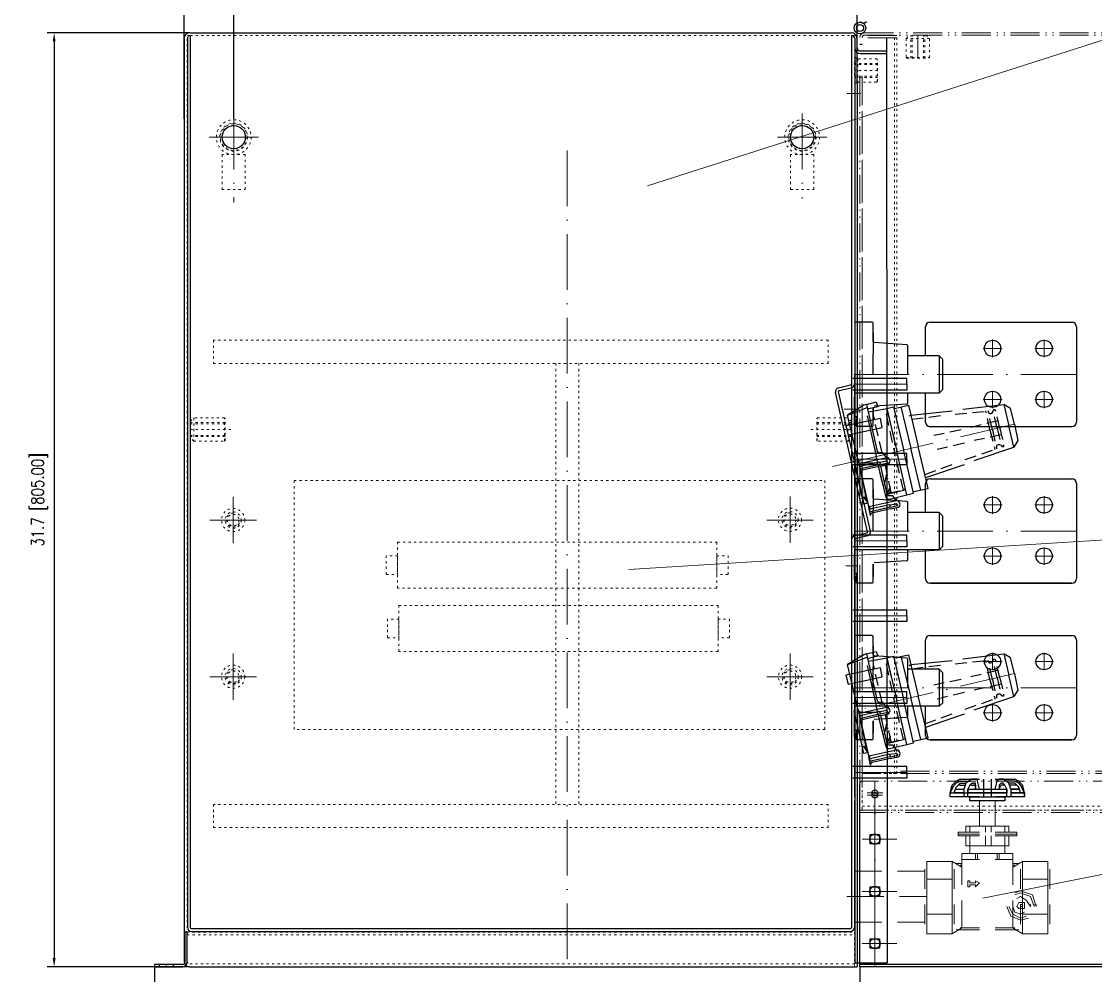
# Model space of a CAD drawing. Header units: millimetres. Extents: x 8127 to 36426, y -6229 to 13228.
# Drawn here: x 21496 to 22422, y 10584 to 11406 of the extents above; entities that cross this region are included whole.
import ezdxf

# ---------------------------------------------------------------- set-up
doc = ezdxf.new("R2010")
doc.units = ezdxf.units.MM
doc.header["$LTSCALE"] = 4
for name, pattern in [('5 双点画线', [10.5, 6.25, -1.25, 0.25, -1.25, 0.25, -1.25]), ('ACAD_ISO02W100', [15, 12, -3]), ('ACAD_ISO03W100', [1.18, 0.47, -0.71]), ('ACAD_ISO10W100', [18, 12, -3, 0, -3]), ('DASHED', [0.75, 0.5, -0.25])]:
    doc.linetypes.add(name, pattern=pattern)
doc.layers.add('4虚线层', color=6, linetype='DASHED')
doc.layers.add('标注、文本', color=3, linetype='Continuous', lineweight=25)
doc.layers.add('铁心', color=3, linetype='Continuous', lineweight=0)
doc.styles.add('TH_GBDIM', font='romans.shx', dxfattribs={"width": 0.8, "bigfont": 'gbcbig.shx'})
doc.dimstyles.new('TH_GBDIM1', dxfattribs={"dimscale": 3, "dimtxt": 3.5, "dimasz": 2.5, "dimexe": 2, "dimexo": 0, "dimgap": 1.5, "dimtad": 1, "dimdec": 1, "dimlfac": 0.03937, "dimzin": 0, "dimdsep": 46, "dimtxsty": 'TH_GBDIM', "dimcen": 2.5, "dimclrd": 3, "dimclre": 256, "dimclrt": 2, "dimadec": 0, "dimazin": 0, "dimtfac": 0.714286, "dimtdec": 1, "dimtmove": 0, "dimatfit": 3, "dimfxl": 1, "dimtzin": 0, "dimlwd": -1, "dimlwe": -1, "dimarcsym": 0})

# ---------------------------------------------------------------- blocks, each defined once
blk = doc.blocks.new('22')
at = {"layer": '4虚线层', "ltscale": 5}
for q in [(27059.14, -2036.76), (27059.14, -2081.14)]:
    blk.add_line((27059.14, -2007.32), q, dxfattribs=at)
at = {"layer": '标注、文本'}
for p, q in [((26882.85, -2003.32), (26868.85, -2003.32)), ((26883.85, -2019.88), (26883.85, -2004.32)), ((26928.85, -2032.34), (26928.85, -2007.34)), ((26928.85, -2032.34), (26928.85, -2007.34)), ((26932.85, -2003.34), (27055.59, -2003.34)), ((27059.14, -2007.32), (27059.14, -2089.32)), ((26883.85, -2019.89), (26883.85, -2009.33)), ((26883.85, -2019.9), (26883.85, -2009.34)), ((26912.91, -2022.76), (26884.78, -2020.89)), ((26912.91, -2022.78), (26884.78, -2020.9)), ((26913.85, -2048.33), (26913.85, -2023.76)), ((26913.85, -2048.34), (26913.85, -2023.77)), ((26940.85, -2032.34), (26913.85, -2032.34)), ((26940.85, -2032.34), (26943.85, -2035.34)), ((26940.85, -2032.34), (26940.85, -2064.34)), ((26940.85, -2032.34), (26943.85, -2035.34)), ((26940.85, -2032.34), (26940.85, -2064.34)), ((26943.85, -2061.34), (26943.85, -2035.34)), ((26943.85, -2061.34), (26943.85, -2035.34)), ((26940.85, -2064.34), (26867.85, -2064.34)), ((26913.85, -2072.89), (26913.85, -2064.33)), ((26913.85, -2072.9), (26913.85, -2064.34)), ((26928.85, -2089.34), (26928.85, -2064.34)), ((26940.85, -2064.34), (26943.85, -2061.34)), ((26940.85, -2064.34), (26943.85, -2061.34)), ((26883.85, -2076.76), (26883.85, -2087.33)), ((26883.85, -2092.32), (26883.85, -2076.76)), ((26883.85, -2076.77), (26883.85, -2087.34)), ((26912.91, -2073.89), (26884.78, -2075.76)), ((26912.91, -2073.9), (26884.78, -2075.78)), ((26869.33, -2092.32), (26869.35, -2087.31)), ((26869.35, -2084.42), (26869.35, -2085.37)), ((26869.35, -2085.37), (26869.9, -2085.37)), ((26869.35, -2085.37), (26869.9, -2085.37)), ((26869.9, -2087.31), (26869.35, -2087.31)), ((26869.9, -2085.37), (26869.9, -2087.31)), ((26882.85, -2093.32), (26870.33, -2093.32)), ((27054.81, -2093.3), (26932.85, -2093.34)), ((26932.85, -2093.34), (27054.81, -2093.3))]:
    blk.add_line(p, q, dxfattribs=at)
at = {"layer": '标注、文本', "color": 1, "linetype": 'ACAD_ISO10W100', "lineweight": 18}
for p, q in [((26994.84, -2025.83), (26978.65, -2025.83)), ((26994.94, -2025.83), (26978.75, -2025.83)), ((26986.74, -2018.35), (26986.74, -2033.31)), ((27039.34, -2025.83), (27023.15, -2025.83)), ((27039.44, -2025.83), (27023.25, -2025.83)), ((27031.24, -2018.35), (27031.24, -2033.31)), ((27059.14, -2048.33), (26867.85, -2048.33)), ((26986.74, -2062.35), (26986.74, -2077.31)), ((27031.24, -2062.35), (27031.24, -2077.31)), ((26994.84, -2069.83), (26978.65, -2069.83)), ((26994.94, -2069.83), (26978.75, -2069.83)), ((27039.34, -2069.83), (27023.15, -2069.83)), ((27039.44, -2069.83), (27023.25, -2069.83))]:
    blk.add_line(p, q, dxfattribs=at)
at = {"layer": '标注、文本'}
for points in [[(26867.7, -2048.14), (26867.38, -2087.39), (26867.75, -2088.94), (26869.13, -2089.26)], [(26867.38, -2087.39), (26867.59, -2089.63), (26867.96, -2091.17), (26869.34, -2091.49)]]:
    blk.add_lwpolyline(points, dxfattribs=at)
for centre in [(26986.74, -2025.8), (27031.24, -2025.8), (26986.74, -2069.8), (27031.24, -2069.8)]:
    blk.add_circle(centre, 7, dxfattribs=at)
for centre, radius, start, end in [((26868.85, -2004.32), 1, 90, 180), ((26882.85, -2004.32), 1, 0, 90), ((26932.85, -2007.34), 4, 90, 180), ((27055.14, -2007.32), 4, 0, 90), ((26912.85, -2023.76), 1, 0, 86.18593), ((26912.85, -2023.77), 1, 0, 86.18593), ((26912.85, -2072.89), 1, 273.81407, 0), ((26912.85, -2072.9), 1, 273.81407, 0), ((26932.85, -2089.34), 4, 180, 270), ((27055.14, -2089.32), 4, 270, 0), ((26870.33, -2092.32), 1, 180, 270), ((26882.85, -2092.32), 1, 270, 0)]:
    blk.add_arc(centre, radius, start, end, dxfattribs=at)
blk.add_open_spline([(26883.93, -2012.55), (26883.93, -2012.55), (26883.71, -2048.19), (26883.71, -2048.19)], degree=3, dxfattribs=at)
blk = doc.blocks.new('*D301')
at = {"layer": 'Defpoints', "color": 0, "transparency": 16777216}
for p in [(21641.41, 11396.24), (21524.34, 10591.24), (21641.41, 10591.24)]:
    blk.add_point(p, dxfattribs=at)
at = {"layer": '标注、文本', "transparency": 16777216}
for p, q in [((21641.41, 11396.24), (21518.34, 11396.24)), ((21641.41, 10591.24), (21518.34, 10591.24))]:
    blk.add_line(p, q, dxfattribs=at)
at = {"layer": '标注、文本', "color": 3, "transparency": 16777216}
blk.add_line((21524.34, 11388.74), (21524.34, 10598.74), dxfattribs=at)
for points in [[(21523.09, 11388.74), (21525.59, 11388.74), (21524.34, 11396.24)], [(21523.09, 10598.74), (21525.59, 10598.74), (21524.34, 10591.24)]]:
    blk.add_solid(points, dxfattribs=at)
at = {"layer": '标注、文本', "color": 2, "transparency": 16777216, "insert": (21511.84, 10993.74), "char_height": 10.5, "attachment_point": 5, "rotation": 90, "style": 'TH_GBDIM'}
blk.add_mtext('31.7 [805.00]', dxfattribs=at)
blk = doc.blocks.new('*D302')
at = {"layer": 'Defpoints', "color": 0, "transparency": 16777216}
for p in [(21636.41, 11447.47), (21636.41, 11322.11), (21679.13, 11322.11)]:
    blk.add_point(p, dxfattribs=at)
at = {"layer": '标注、文本', "transparency": 16777216}
for p, q in [((21636.41, 11322.11), (21636.41, 11453.47)), ((21679.13, 11322.11), (21679.13, 11453.47))]:
    blk.add_line(p, q, dxfattribs=at)
at = {"layer": '标注、文本', "color": 3, "transparency": 16777216}
blk.add_line((21671.63, 11447.47), (21643.91, 11447.47), dxfattribs=at)
for points in [[(21643.91, 11448.72), (21643.91, 11446.22), (21636.41, 11447.47)], [(21671.63, 11448.72), (21671.63, 11446.22), (21679.13, 11447.47)]]:
    blk.add_solid(points, dxfattribs=at)
at = {"layer": '标注、文本', "color": 2, "transparency": 16777216, "insert": (21657.77, 11457.22), "char_height": 10.5, "attachment_point": 5, "style": 'TH_GBDIM'}
blk.add_mtext('42.5', dxfattribs=at)
blk = doc.blocks.new('*D303')
at = {"layer": 'Defpoints', "color": 0, "transparency": 16777216}
for p in [(22216.41, 11476.07), (21636.41, 11391.4), (22216.41, 11353.39)]:
    blk.add_point(p, dxfattribs=at)
at = {"layer": '标注、文本', "transparency": 16777216}
for p, q in [((21636.41, 11391.4), (21636.41, 11482.07)), ((22216.41, 11353.39), (22216.41, 11482.07))]:
    blk.add_line(p, q, dxfattribs=at)
at = {"layer": '标注、文本', "color": 3, "transparency": 16777216}
blk.add_line((21643.91, 11476.07), (22208.91, 11476.07), dxfattribs=at)
for points in [[(21643.91, 11477.32), (21643.91, 11474.82), (21636.41, 11476.07)], [(22208.91, 11477.32), (22208.91, 11474.82), (22216.41, 11476.07)]]:
    blk.add_solid(points, dxfattribs=at)
at = {"layer": '标注、文本', "color": 2, "transparency": 16777216, "insert": (21926.41, 11488.57), "char_height": 10.5, "attachment_point": 5, "style": 'TH_GBDIM'}
blk.add_mtext('22.8 [580.00]', dxfattribs=at)
blk = doc.blocks.new('5354650')
at = {"layer": '4虚线层', "ltscale": 5}
h = blk.add_hatch(color=256, dxfattribs=at)
h.dxf.hatch_style = 2
h.paths.add_polyline_path([(26822.77, -1880.58), (26822.82, -1911.91), (26826.27, -1912.71)])
h = blk.add_hatch(color=256, dxfattribs=at)
h.dxf.hatch_style = 2
h.paths.add_polyline_path([(26822.77, -1880.58), (26826.22, -1881.38), (26826.27, -1912.71)])
at = {"layer": '标注、文本'}
h = blk.add_hatch(color=256, dxfattribs=at)
h.dxf.hatch_style = 2
h.paths.add_polyline_path([(26822.82, -1911.91), (26826.27, -1912.71), (26825.69, -1918.4)])
at = {"layer": '4虚线层', "ltscale": 5}
for points in [[(26847.88, -1879.09), (26847.98, -1847.07)], [(26842.5, -1858.18), (26842.4, -1880.74)], [(26916.92, -1860.8), (26945.22, -1864.42)], [(26945.06, -1865.11), (26945.43, -1866.65), (26946.82, -1866.97), (26948.36, -1866.6), (26949.37, -1865.38)], [(26950.22, -1864.84), (26949.53, -1864.68), (26949.37, -1865.38)], [(26951.55, -1881.18), (26951.45, -1865.85), (26950.91, -1865), (26950.22, -1864.84)], [(26918.73, -1875.05), (26894.79, -1874.63)], [(26951.6, -1874.63), (26927.51, -1874.9)], [(26918.94, -1886.76), (26894.85, -1887.02)], [(26951.66, -1887.03), (26927.72, -1886.6)], [(26846.28, -1914.41), (26844.04, -1914.62), (26847.82, -1914.04), (26848.25, -1890.1)], [(26916.44, -1900.75), (26944.79, -1897.82)], [(26949.58, -1896.02), (26948.36, -1895.01), (26946.97, -1894.69), (26945.43, -1895.06), (26944.95, -1897.13)], [(26949.58, -1896.02), (26950.11, -1896.87), (26950.8, -1897.03)], [(26950.8, -1897.03), (26951.5, -1897.19), (26951.82, -1895.8)]]:
    blk.add_lwpolyline(points, dxfattribs=at)
for points in [[(26858.84, -1847.39), (26858.84, -1847.39), (26858.41, -1880.79), (26858.41, -1880.79)], [(26860.59, -1849.25), (26860.59, -1849.25), (26860.64, -1880.58), (26860.64, -1880.58)], [(26879.32, -1856.49), (26879.32, -1856.49), (26907.77, -1859.41), (26907.77, -1859.41)], [(26942.93, -1880.64), (26942.93, -1880.64), (26943.15, -1863.94), (26943.15, -1863.94)], [(26945.01, -1881.12), (26945.01, -1881.12), (26945.22, -1864.42), (26945.22, -1864.42)], [(26949.48, -1880.7), (26949.48, -1880.7), (26949.37, -1865.38), (26949.37, -1865.38)], [(26950.22, -1864.84), (26950.22, -1864.84), (26950.38, -1864.15), (26950.38, -1864.15)], [(26858.67, -1914.36), (26858.67, -1914.36), (26858.41, -1880.79), (26858.41, -1880.79)], [(26942.93, -1880.64), (26942.93, -1880.64), (26943.25, -1898.2), (26943.25, -1898.2)], [(26945.01, -1881.12), (26945.01, -1881.12), (26944.79, -1897.82), (26944.79, -1897.82)], [(26949.48, -1880.7), (26949.48, -1880.7), (26949.42, -1896.71), (26949.42, -1896.71)], [(26951.55, -1881.18), (26951.55, -1881.18), (26951.82, -1895.8), (26951.82, -1895.8)], [(26843.72, -1906.54), (26843.72, -1906.54), (26848.03, -1897.34), (26848.03, -1897.34)], [(26847.61, -1902.34), (26847.61, -1902.34), (26847.77, -1901.65), (26847.77, -1901.65)], [(26879.68, -1905.37), (26879.68, -1905.37), (26908.2, -1901.76), (26908.2, -1901.76)], [(26848.24, -1909.04), (26848.24, -1909.04), (26844.04, -1914.62), (26844.04, -1914.62)], [(26844.89, -1914.09), (26844.89, -1914.09), (26860.9, -1914.15), (26860.9, -1914.15)], [(26847.77, -1911.11), (26847.77, -1911.11), (26846.28, -1914.41), (26846.28, -1914.41)], [(26842.71, -1917.23), (26842.71, -1917.23), (26842.87, -1916.54), (26842.87, -1916.54)]]:
    blk.add_open_spline(points, degree=3, dxfattribs=at)
at = {"layer": '标注、文本', "color": 1, "linetype": 'ACAD_ISO10W100', "lineweight": 18}
blk.add_line((26964.8, -1880.59), (26822.77, -1880.88), dxfattribs=at)
at = {"layer": '标注、文本'}
for points in [[(26844.16, -1835.26), (26841.92, -1835.47), (26826.18, -1840.58)], [(26826.38, -1880.68), (26826.18, -1840.58), (26844.21, -1838.18)], [(26844.16, -1835.26), (26852.93, -1835.1), (26853.36, -1839.57), (26843.89, -1839.57)], [(26844.16, -1835.26), (26844.05, -1876.75), (26844.58, -1877.6), (26845.8, -1878.61)], [(26844.79, -1841.96), (26860.65, -1842.71), (26866.5, -1842.6), (26866.49, -1880.48)], [(26866.5, -1842.6), (26866.87, -1844.14), (26879.26, -1844.09), (26879.58, -1880.58)], [(26872.72, -1844.04), (26873.04, -1880.53)], [(26877.88, -1853.24), (26879.42, -1852.87), (26914.8, -1857.39)], [(26924.1, -1858.09), (26959.64, -1861.92), (26959.64, -1880.86)], [(26964.8, -1880.59), (26964.37, -1866.65), (26959.64, -1861.92)], [(26851.07, -1884.2), (26848.57, -1879.25), (26845.8, -1878.61)], [(26826.38, -1880.68), (26825.69, -1918.4), (26822.76, -1918.45), (26822.77, -1880.58)], [(26825.8, -1886.38), (26826.86, -1888.08), (26828.25, -1888.4)], [(26826.38, -1880.68), (26826.06, -1919.94), (26826.43, -1921.48), (26827.82, -1921.8)], [(26826.28, -1884.3), (26826.65, -1885.84), (26828.03, -1886.16)], [(26844.89, -1914.09), (26843.19, -1915.16), (26842.71, -1917.23), (26843.08, -1918.77), (26845.16, -1919.25), (26860.48, -1919.15), (26866.33, -1919.04), (26866.49, -1880.48)], [(26843.94, -1889.84), (26844.04, -1914.62), (26858.67, -1914.36), (26860.21, -1913.99), (26860.53, -1912.6), (26860.64, -1880.58)], [(26844.04, -1886.22), (26844.26, -1888.45)], [(26844.04, -1886.22), (26844.26, -1888.45)], [(26850.8, -1888.51), (26850.43, -1886.96), (26849.04, -1886.64)], [(26853.19, -1887.6), (26852.82, -1886.06), (26852.45, -1884.52), (26851.07, -1884.2)], [(26851.17, -1890.05), (26852.18, -1888.83), (26853.19, -1887.6)], [(26866.65, -1917.66), (26879.73, -1917.77), (26879.58, -1880.58)], [(26923.89, -1903.19), (26959.63, -1899.79), (26959.64, -1880.86)], [(26964.8, -1880.59), (26964.37, -1895.06), (26959.63, -1899.79)], [(26827.93, -1889.78), (26826.38, -1890.15), (26826.06, -1891.54)], [(26843.94, -1889.84), (26844.04, -1914.62), (26844.57, -1915.48), (26845.8, -1916.49)], [(26843.94, -1889.84), (26851.17, -1890.05)], [(26879.74, -1908.3), (26914.79, -1904.74)], [(26825.8, -1924.25), (26826.86, -1925.95), (26828.24, -1926.27)], [(26826.06, -1919.94), (26826.27, -1922.18), (26826.65, -1923.72), (26828.03, -1924.04)], [(26826.06, -1929.41), (26826.27, -1922.18)], [(26851.06, -1922.07), (26848.56, -1917.12), (26845.8, -1916.49)], [(26850.8, -1926.38), (26850.42, -1924.84), (26849.04, -1924.52)], [(26853.19, -1925.48), (26852.82, -1923.93), (26852.45, -1922.39), (26851.06, -1922.07)], [(26851.17, -1927.92), (26852.02, -1927.39), (26853.19, -1925.48)], [(26827.92, -1927.66), (26826.38, -1928.03), (26826.06, -1929.41)], [(26843.93, -1927.71), (26851.17, -1927.92)]]:
    blk.add_lwpolyline(points, dxfattribs=at)
blk.add_lwpolyline([(26823.04, -1857.33), (26852.82, -1857.65), (26853.2, -1849.73), (26822.72, -1849.25)], close=True, dxfattribs=at)
for points in [[(26842.61, -1845.1), (26842.61, -1845.1), (26842.4, -1880.74), (26842.4, -1880.74)], [(26860.65, -1842.71), (26860.65, -1842.71), (26860.64, -1880.58), (26860.64, -1880.58)], [(26827.29, -1883.08), (26827.29, -1883.08), (26842.5, -1886.59), (26842.5, -1886.59)], [(26843.83, -1883.98), (26843.83, -1883.98), (26827.82, -1883.93), (26827.82, -1883.93)], [(26844.04, -1886.22), (26844.04, -1886.22), (26828.03, -1886.16), (26828.03, -1886.16)], [(26844.26, -1888.45), (26844.26, -1888.45), (26828.25, -1888.4), (26828.25, -1888.4)], [(26842.29, -1903.29), (26842.29, -1903.29), (26842.4, -1880.74), (26842.4, -1880.74)], [(26842.71, -1917.23), (26842.71, -1917.23), (26842.4, -1880.74), (26842.4, -1880.74)], [(26851.07, -1884.2), (26851.07, -1884.2), (26843.83, -1883.98), (26843.83, -1883.98)], [(26844.04, -1886.22), (26844.04, -1886.22), (26849.04, -1886.64), (26849.04, -1886.64)], [(26844.26, -1888.45), (26844.26, -1888.45), (26850.8, -1888.51), (26850.8, -1888.51)], [(26850.8, -1888.51), (26850.8, -1888.51), (26850.96, -1887.81), (26850.96, -1887.81)], [(26860.48, -1919.15), (26860.48, -1919.15), (26860.64, -1880.58), (26860.64, -1880.58)], [(26873.19, -1917.71), (26873.19, -1917.71), (26873.04, -1880.53), (26873.04, -1880.53)], [(26843.94, -1889.84), (26843.94, -1889.84), (26827.93, -1889.78), (26827.93, -1889.78)], [(26843.83, -1921.86), (26843.83, -1921.86), (26827.82, -1921.8), (26827.82, -1921.8)], [(26844.04, -1924.09), (26844.04, -1924.09), (26828.03, -1924.04), (26828.03, -1924.04)], [(26851.06, -1922.07), (26851.06, -1922.07), (26843.83, -1921.86), (26843.83, -1921.86)], [(26844.04, -1924.09), (26844.04, -1924.09), (26844.25, -1926.33), (26844.25, -1926.33)], [(26844.04, -1924.09), (26844.04, -1924.09), (26849.04, -1924.52), (26849.04, -1924.52)], [(26843.93, -1927.71), (26843.93, -1927.71), (26827.92, -1927.66), (26827.92, -1927.66)], [(26844.25, -1926.33), (26844.25, -1926.33), (26828.24, -1926.27), (26828.24, -1926.27)], [(26844.25, -1926.33), (26844.25, -1926.33), (26850.8, -1926.38), (26850.8, -1926.38)], [(26850.8, -1926.38), (26850.8, -1926.38), (26850.96, -1925.69), (26850.96, -1925.69)]]:
    blk.add_open_spline(points, degree=3, dxfattribs=at)
blk = doc.blocks.new('*D291')
at = {"layer": 'Defpoints', "color": 0, "transparency": 16777216}
for p in [(21610.95, 10593.24), (22713.83, 10595.24), (21610.95, 10522.94)]:
    blk.add_point(p, dxfattribs=at)
at = {"layer": '标注、文本', "transparency": 16777216}
for p, q in [((21610.95, 10593.24), (21610.95, 10516.94)), ((22713.83, 10595.24), (22713.83, 10516.94))]:
    blk.add_line(p, q, dxfattribs=at)
at = {"layer": '标注、文本', "color": 3, "transparency": 16777216}
blk.add_line((22706.33, 10522.94), (21618.45, 10522.94), dxfattribs=at)
for points in [[(21618.45, 10524.19), (21618.45, 10521.69), (21610.95, 10522.94)], [(22706.33, 10524.19), (22706.33, 10521.69), (22713.83, 10522.94)]]:
    blk.add_solid(points, dxfattribs=at)
at = {"layer": '标注、文本', "color": 2, "transparency": 16777216, "insert": (22162.39, 10535.44), "char_height": 10.5, "attachment_point": 5, "style": 'TH_GBDIM'}
blk.add_mtext('43.4 [1102.89]', dxfattribs=at)
blk = doc.blocks.new('*D292')
at = {"layer": 'Defpoints', "color": 0, "transparency": 16777216}
for p in [(22745.83, 10726.24), (22218.83, 10591.24), (22745.83, 10553.14)]:
    blk.add_point(p, dxfattribs=at)
at = {"layer": '标注、文本', "transparency": 16777216}
for p, q in [((22745.83, 10726.24), (22745.83, 10547.14)), ((22218.83, 10591.24), (22218.83, 10547.14))]:
    blk.add_line(p, q, dxfattribs=at)
at = {"layer": '标注、文本', "color": 3, "transparency": 16777216}
blk.add_line((22226.33, 10553.14), (22738.33, 10553.14), dxfattribs=at)
for points in [[(22226.33, 10554.39), (22226.33, 10551.89), (22218.83, 10553.14)], [(22738.33, 10554.39), (22738.33, 10551.89), (22745.83, 10553.14)]]:
    blk.add_solid(points, dxfattribs=at)
at = {"layer": '标注、文本', "color": 2, "transparency": 16777216, "insert": (22482.33, 10565.64), "char_height": 10.5, "attachment_point": 5, "style": 'TH_GBDIM'}
blk.add_mtext('20.7 [527.00]', dxfattribs=at)
blk = doc.blocks.new('*D293')
at = {"layer": 'Defpoints', "color": 0, "transparency": 16777216}
for p in [(22745.83, 10726.24), (21610.95, 10593.24), (21610.95, 10469.29)]:
    blk.add_point(p, dxfattribs=at)
at = {"layer": '标注、文本', "transparency": 16777216}
for p, q in [((22745.83, 10726.24), (22745.83, 10463.29)), ((21610.95, 10593.24), (21610.95, 10463.29))]:
    blk.add_line(p, q, dxfattribs=at)
at = {"layer": '标注、文本', "color": 3, "transparency": 16777216}
blk.add_line((22738.33, 10469.29), (21618.45, 10469.29), dxfattribs=at)
for points in [[(21618.45, 10470.54), (21618.45, 10468.04), (21610.95, 10469.29)], [(22738.33, 10470.54), (22738.33, 10468.04), (22745.83, 10469.29)]]:
    blk.add_solid(points, dxfattribs=at)
at = {"layer": '标注、文本', "color": 2, "transparency": 16777216, "insert": (22178.39, 10481.79), "char_height": 10.5, "attachment_point": 5, "style": 'TH_GBDIM'}
blk.add_mtext('44.7 [1134.89]', dxfattribs=at)

msp = doc.modelspace()

# ---------------------------------------------------------------- linework, layer by layer
at = {"color": 7, "linetype": 'ACAD_ISO02W100', "lineweight": 30}
for points in [[(22305.17, 10752.86), (22301.8, 10751.18), (22298.43, 10747.81)], [(22305.17, 10751.18), (22301.8, 10749.49), (22300.12, 10747.81)], [(22305.17, 10749.49), (22303.49, 10747.81), (22301.8, 10746.12)], [(22320.34, 10752.86), (22315.29, 10752.86), (22310.23, 10749.49), (22308.54, 10744.44)], [(22315.29, 10749.49), (22313.6, 10747.81), (22311.92, 10744.44)], [(22318.66, 10744.44), (22318.66, 10747.81), (22318.66, 10749.49), (22316.97, 10749.49)], [(22322.03, 10744.44), (22320.34, 10751.18), (22320.34, 10752.86)], [(22335.51, 10744.44), (22337.2, 10751.18), (22338.88, 10752.86)], [(22335.51, 10752.86), (22352.37, 10752.86)], [(22340.57, 10749.49), (22338.88, 10747.81)], [(22348.99, 10744.44), (22347.31, 10749.49), (22342.25, 10752.86)], [(22345.62, 10744.44), (22343.94, 10747.81), (22342.25, 10749.49)], [(22359.11, 10747.81), (22355.74, 10751.18), (22352.37, 10752.86)], [(22357.42, 10747.81), (22355.74, 10749.49), (22352.37, 10751.18)], [(22355.74, 10746.12), (22354.05, 10747.81), (22352.37, 10749.49)], [(22322.03, 10737.7), (22296.75, 10737.7), (22296.75, 10741.07)], [(22322.03, 10737.7), (22296.75, 10737.7), (22296.75, 10741.07), (22308.54, 10741.07)], [(22305.17, 10747.81), (22303.49, 10747.81), (22301.8, 10746.12)], [(22315.29, 10747.81), (22313.6, 10747.81), (22311.92, 10744.44)], [(22311.92, 10737.7), (22311.92, 10744.44), (22311.92, 10741.07)], [(22311.92, 10741.07), (22345.62, 10741.07)], [(22318.66, 10747.81), (22316.97, 10747.81)], [(22318.66, 10747.81), (22318.66, 10744.44)], [(22360.79, 10741.07), (22360.79, 10737.7), (22335.51, 10737.7)], [(22348.99, 10741.07), (22360.79, 10741.07), (22360.79, 10737.7), (22335.51, 10737.7)], [(22338.88, 10744.44), (22340.57, 10747.81)], [(22345.62, 10744.44), (22343.94, 10747.81), (22342.25, 10747.81)], [(22345.62, 10737.7), (22345.62, 10744.44), (22345.62, 10741.07)], [(22355.74, 10746.12), (22354.05, 10747.81), (22352.37, 10747.81)]]:
    msp.add_lwpolyline(points, dxfattribs=at)
msp.add_lwpolyline([(22343.94, 10737.7), (22343.94, 10734.32), (22313.6, 10734.32), (22313.6, 10737.7)], close=True, dxfattribs=at)
at = {"color": 2, "linetype": 'ACAD_ISO02W100', "lineweight": 13}
for points in [[(22335.51, 10734.32), (22335.51, 10712.41), (22322.03, 10712.41), (22322.03, 10734.32)], [(22343.94, 10695.56), (22343.94, 10688.82), (22313.6, 10688.82), (22313.6, 10695.56)], [(22360.79, 10643.31), (22360.79, 10646.68), (22357.42, 10646.68), (22355.74, 10646.68), (22354.05, 10643.31), (22355.74, 10641.63), (22357.42, 10641.63), (22360.79, 10641.63)], [(22359.11, 10643.31), (22359.11, 10645), (22357.42, 10645), (22357.42, 10643.31)]]:
    msp.add_lwpolyline(points, close=True, dxfattribs=at)
for points in [[(22310.23, 10707.36), (22310.23, 10712.41), (22347.31, 10712.41), (22347.31, 10707.36)], [(22322.03, 10705.67), (22303.49, 10705.67), (22303.49, 10707.36), (22322.03, 10707.36)], [(22322.03, 10703.99), (22303.49, 10703.99), (22303.49, 10705.67), (22322.03, 10705.67)], [(22347.31, 10703.99), (22347.31, 10695.56), (22310.23, 10695.56), (22310.23, 10703.99)], [(22354.05, 10707.36), (22354.05, 10705.67), (22335.51, 10705.67)], [(22335.51, 10707.36), (22354.05, 10707.36)], [(22354.05, 10705.67), (22354.05, 10703.99), (22335.51, 10703.99)], [(22335.51, 10705.67), (22354.05, 10705.67)], [(22322.03, 10683.76), (22306.86, 10683.76), (22306.86, 10688.82), (22322.03, 10688.82)], [(22306.86, 10683.76), (22306.86, 10661.85)], [(22350.68, 10688.82), (22350.68, 10683.76), (22335.51, 10683.76)], [(22335.51, 10688.82), (22350.68, 10688.82)], [(22350.68, 10683.76), (22350.68, 10661.85)], [(22274.84, 10658.48), (22274.84, 10675.33)], [(22276.52, 10682.08), (22276.52, 10666.91), (22276.52, 10636.57), (22276.52, 10619.72)], [(22298.43, 10682.08), (22298.43, 10666.91), (22298.43, 10636.57), (22298.43, 10619.72)], [(22381.02, 10682.08), (22381.02, 10666.91), (22359.11, 10666.91)], [(22359.11, 10682.08), (22359.11, 10666.91), (22359.11, 10636.57), (22359.11, 10619.72)], [(22381.02, 10682.08), (22381.02, 10666.91), (22381.02, 10636.57), (22381.02, 10619.72)], [(22382.7, 10658.48), (22382.7, 10675.33)], [(22214.16, 10673.65), (22237.76, 10673.65)], [(22251.24, 10673.65), (22274.84, 10673.65)], [(22311.92, 10665.22), (22313.6, 10665.22), (22313.6, 10663.54)], [(22311.92, 10665.22), (22311.92, 10663.54)], [(22318.66, 10665.22), (22322.03, 10663.54), (22318.66, 10660.17)], [(22318.66, 10665.22), (22318.66, 10663.54)], [(22311.92, 10660.17), (22313.6, 10660.17), (22313.6, 10661.85)], [(22318.66, 10660.17), (22318.66, 10661.85), (22313.6, 10661.85)], [(22370.91, 10643.31), (22367.53, 10653.42), (22357.42, 10656.79), (22352.37, 10655.11)], [(22215.85, 10651.74), (22239.44, 10651.74)], [(22252.93, 10651.74), (22276.52, 10651.74)], [(22306.86, 10648.37), (22306.86, 10624.77)], [(22350.68, 10648.37), (22350.68, 10624.77), (22359.11, 10619.72)], [(22369.22, 10643.31), (22365.85, 10651.74), (22357.42, 10655.11), (22352.37, 10653.42)], [(22365.85, 10643.31), (22362.48, 10648.37), (22357.42, 10651.74), (22354.05, 10650.05)], [(22300.12, 10645), (22300.12, 10628.14)], [(22345.62, 10643.31), (22348.99, 10634.88), (22357.42, 10631.51), (22364.16, 10633.2)], [(22347.31, 10643.31), (22350.68, 10636.57), (22357.42, 10633.2), (22362.48, 10634.88)], [(22350.68, 10643.31), (22352.37, 10638.26), (22357.42, 10636.57), (22360.79, 10638.26)], [(22357.42, 10645), (22357.42, 10628.14)], [(22369.22, 10643.31), (22369.22, 10645)], [(22370.91, 10643.31), (22370.91, 10645)], [(22214.16, 10629.83), (22237.76, 10629.83)], [(22251.24, 10629.83), (22274.84, 10629.83)], [(22381.02, 10636.57), (22359.11, 10636.57)], [(22301.8, 10623.09), (22322.03, 10623.09)], [(22305.17, 10624.77), (22322.03, 10624.77)], [(22335.51, 10624.77), (22350.68, 10624.77)], [(22335.51, 10624.77), (22352.37, 10624.77)], [(22335.51, 10623.09), (22355.74, 10623.09)]]:
    msp.add_lwpolyline(points, dxfattribs=at)
at = {"color": 7, "linetype": 'ACAD_ISO02W100', "lineweight": 30}
for points in [[(22305.17, 10752.86), (22305.17, 10752.86), (22322.03, 10752.86), (22322.03, 10752.86)], [(22305.17, 10751.18), (22305.17, 10751.18), (22313.6, 10751.18), (22313.6, 10751.18)], [(22305.17, 10749.49), (22305.17, 10749.49), (22310.23, 10749.49), (22310.23, 10749.49)], [(22315.29, 10749.49), (22315.29, 10749.49), (22316.97, 10749.49), (22316.97, 10749.49)], [(22325.4, 10752.86), (22325.4, 10752.86), (22325.4, 10737.7), (22325.4, 10737.7)], [(22332.14, 10752.86), (22332.14, 10752.86), (22332.14, 10737.7), (22332.14, 10737.7)], [(22337.2, 10751.18), (22337.2, 10751.18), (22337.2, 10752.86), (22337.2, 10752.86)], [(22342.25, 10752.86), (22342.25, 10752.86), (22338.88, 10752.86), (22338.88, 10752.86)], [(22342.25, 10749.49), (22342.25, 10749.49), (22340.57, 10749.49), (22340.57, 10749.49)], [(22352.37, 10751.18), (22352.37, 10751.18), (22343.94, 10751.18), (22343.94, 10751.18)], [(22352.37, 10749.49), (22352.37, 10749.49), (22347.31, 10749.49), (22347.31, 10749.49)], [(22296.75, 10741.07), (22296.75, 10741.07), (22300.12, 10747.81), (22300.12, 10747.81)], [(22300.12, 10741.07), (22300.12, 10741.07), (22301.8, 10746.12), (22301.8, 10746.12)], [(22300.12, 10741.07), (22300.12, 10741.07), (22301.8, 10746.12), (22301.8, 10746.12)], [(22308.54, 10741.07), (22308.54, 10741.07), (22300.12, 10741.07), (22300.12, 10741.07)], [(22301.8, 10744.44), (22301.8, 10744.44), (22308.54, 10744.44), (22308.54, 10744.44)], [(22305.17, 10747.81), (22305.17, 10747.81), (22310.23, 10747.81), (22310.23, 10747.81)], [(22308.54, 10744.44), (22308.54, 10744.44), (22308.54, 10737.7), (22308.54, 10737.7)], [(22308.54, 10741.07), (22308.54, 10741.07), (22311.92, 10741.07), (22311.92, 10741.07)], [(22311.92, 10744.44), (22311.92, 10744.44), (22345.62, 10744.44), (22345.62, 10744.44)], [(22345.62, 10741.07), (22345.62, 10741.07), (22311.92, 10741.07), (22311.92, 10741.07)], [(22315.29, 10747.81), (22315.29, 10747.81), (22316.97, 10747.81), (22316.97, 10747.81)], [(22338.88, 10747.81), (22338.88, 10747.81), (22338.88, 10744.44), (22338.88, 10744.44)], [(22342.25, 10747.81), (22342.25, 10747.81), (22340.57, 10747.81), (22340.57, 10747.81)], [(22352.37, 10747.81), (22352.37, 10747.81), (22347.31, 10747.81), (22347.31, 10747.81)], [(22348.99, 10744.44), (22348.99, 10744.44), (22355.74, 10744.44), (22355.74, 10744.44)], [(22355.74, 10744.44), (22355.74, 10744.44), (22348.99, 10744.44), (22348.99, 10744.44)], [(22348.99, 10744.44), (22348.99, 10744.44), (22348.99, 10737.7), (22348.99, 10737.7)], [(22360.79, 10741.07), (22360.79, 10741.07), (22348.99, 10741.07), (22348.99, 10741.07)], [(22348.99, 10741.07), (22348.99, 10741.07), (22357.42, 10741.07), (22357.42, 10741.07)], [(22357.42, 10741.07), (22357.42, 10741.07), (22355.74, 10746.12), (22355.74, 10746.12)], [(22357.42, 10741.07), (22357.42, 10741.07), (22355.74, 10746.12), (22355.74, 10746.12)], [(22360.79, 10741.07), (22360.79, 10741.07), (22357.42, 10747.81), (22357.42, 10747.81)], [(22360.79, 10741.07), (22360.79, 10741.07), (22359.11, 10747.81), (22359.11, 10747.81)], [(22360.79, 10737.7), (22360.79, 10737.7), (22360.79, 10741.07), (22360.79, 10741.07)]]:
    msp.add_open_spline(points, degree=3, dxfattribs=at)
at = {"color": 2, "linetype": 'ACAD_ISO02W100', "lineweight": 13}
for points in [[(22313.6, 10712.41), (22313.6, 10712.41), (22313.6, 10707.36), (22313.6, 10707.36)], [(22327.08, 10712.41), (22327.08, 10712.41), (22327.08, 10707.36), (22327.08, 10707.36)], [(22332.14, 10712.41), (22332.14, 10712.41), (22332.14, 10707.36), (22332.14, 10707.36)], [(22343.94, 10712.41), (22343.94, 10712.41), (22343.94, 10707.36), (22343.94, 10707.36)], [(22313.6, 10703.99), (22313.6, 10703.99), (22313.6, 10695.56), (22313.6, 10695.56)], [(22327.08, 10703.99), (22327.08, 10703.99), (22327.08, 10695.56), (22327.08, 10695.56)], [(22332.14, 10703.99), (22332.14, 10703.99), (22332.14, 10695.56), (22332.14, 10695.56)], [(22343.94, 10703.99), (22343.94, 10703.99), (22343.94, 10695.56), (22343.94, 10695.56)], [(22318.66, 10688.82), (22318.66, 10688.82), (22318.66, 10683.76), (22318.66, 10683.76)], [(22320.34, 10688.82), (22320.34, 10688.82), (22320.34, 10683.76), (22320.34, 10683.76)], [(22337.2, 10688.82), (22337.2, 10688.82), (22337.2, 10683.76), (22337.2, 10683.76)], [(22338.88, 10688.82), (22338.88, 10688.82), (22338.88, 10683.76), (22338.88, 10683.76)], [(22276.52, 10682.08), (22276.52, 10682.08), (22286.63, 10682.08), (22286.63, 10682.08)], [(22276.52, 10666.91), (22276.52, 10666.91), (22276.52, 10682.08), (22276.52, 10682.08)], [(22286.63, 10682.08), (22286.63, 10682.08), (22298.43, 10682.08), (22298.43, 10682.08)], [(22298.43, 10682.08), (22298.43, 10682.08), (22306.86, 10677.02), (22306.86, 10677.02)], [(22300.12, 10675.33), (22300.12, 10675.33), (22300.12, 10658.48), (22300.12, 10658.48)], [(22301.8, 10680.39), (22301.8, 10680.39), (22306.86, 10680.39), (22306.86, 10680.39)], [(22305.17, 10678.71), (22305.17, 10678.71), (22306.86, 10678.71), (22306.86, 10678.71)], [(22359.11, 10682.08), (22359.11, 10682.08), (22350.68, 10677.02), (22350.68, 10677.02)], [(22350.68, 10680.39), (22350.68, 10680.39), (22355.74, 10680.39), (22355.74, 10680.39)], [(22350.68, 10678.71), (22350.68, 10678.71), (22352.37, 10678.71), (22352.37, 10678.71)], [(22357.42, 10675.33), (22357.42, 10675.33), (22357.42, 10658.48), (22357.42, 10658.48)], [(22381.02, 10682.08), (22381.02, 10682.08), (22359.11, 10682.08), (22359.11, 10682.08)], [(22276.52, 10666.91), (22276.52, 10666.91), (22286.63, 10666.91), (22286.63, 10666.91)], [(22286.63, 10666.91), (22286.63, 10666.91), (22298.43, 10666.91), (22298.43, 10666.91)], [(22311.92, 10660.17), (22311.92, 10660.17), (22311.92, 10663.54), (22311.92, 10663.54)], [(22313.6, 10663.54), (22313.6, 10663.54), (22318.66, 10663.54), (22318.66, 10663.54)], [(22274.84, 10628.14), (22274.84, 10628.14), (22274.84, 10645), (22274.84, 10645)], [(22365.85, 10643.31), (22365.85, 10643.31), (22365.85, 10645), (22365.85, 10645)], [(22382.7, 10628.14), (22382.7, 10628.14), (22382.7, 10645), (22382.7, 10645)], [(22276.52, 10636.57), (22276.52, 10636.57), (22286.63, 10636.57), (22286.63, 10636.57)], [(22286.63, 10636.57), (22286.63, 10636.57), (22298.43, 10636.57), (22298.43, 10636.57)], [(22284.95, 10619.72), (22284.95, 10619.72), (22276.52, 10619.72), (22276.52, 10619.72)], [(22298.43, 10619.72), (22298.43, 10619.72), (22284.95, 10619.72), (22284.95, 10619.72)], [(22298.43, 10619.72), (22298.43, 10619.72), (22306.86, 10624.77), (22306.86, 10624.77)], [(22306.86, 10624.77), (22306.86, 10624.77), (22322.03, 10624.77), (22322.03, 10624.77)], [(22359.11, 10619.72), (22359.11, 10619.72), (22381.02, 10619.72), (22381.02, 10619.72)]]:
    msp.add_open_spline(points, degree=3, dxfattribs=at)
at = {"layer": '标注、文本'}
for p, q in [((21636.41, 11391.24), (21636.41, 10596.24)), ((21639.16, 11393.74), (21641.66, 11393.74)), ((21639.16, 11392.33), (21639.16, 10625.24)), ((21641.41, 11396.24), (22211.41, 11396.24)), ((21641.66, 11393.74), (21641.66, 10625.24)), ((22211.66, 11393.74), (22214.16, 11393.74)), ((22211.66, 11393.74), (22211.66, 10734.23)), ((22214.41, 11391.24), (22214.16, 10737.59)), ((22241.84, 11391.74), (22242.34, 10594.74)), ((22218.83, 11386.24), (22220.83, 11386.24)), ((22218.92, 11380.74), (22241.92, 11380.74)), ((22219.42, 11378.24), (22241.92, 11378.24)), ((22217.16, 11373.74), (22214.16, 11374.93)), ((22258.83, 11374.74), (22259.33, 11374.24)), ((22217.16, 11353.74), (22214.16, 11352.34)), ((22214.41, 11352.46), (22214.42, 10593.74)), ((22216.41, 11353.39), (22216.42, 10594.74)), ((22200.51, 11090.3), (22210.89, 11092.69)), ((22259.41, 11098.24), (22212.91, 11098.24)), ((22214.41, 11093.24), (22214.41, 11048.24)), ((22259.41, 11093.24), (22259.41, 11098.24)), ((22259.41, 11093.24), (22259.41, 11088.24)), ((22225.56, 10966.25), (22197.89, 11086.1)), ((22228, 10966.81), (22200.33, 11086.66)), ((22201.08, 11087.86), (22211.45, 11090.26)), ((22259.41, 11088.24), (22212.91, 11088.24)), ((22211.6, 11026.74), (22214.16, 11026.74)), ((22259.41, 11033.74), (22212.91, 11033.74)), ((22259.41, 11028.74), (22259.41, 11033.74)), ((22259.41, 11028.74), (22259.41, 11023.74)), ((22259.41, 11023.74), (22212.91, 11023.74)), ((22259.41, 10963.24), (22212.91, 10963.24)), ((22224.81, 10965.05), (22214.37, 10962.64)), ((22225.37, 10962.62), (22214.94, 10960.21)), ((22259.41, 10958.24), (22259.41, 10963.24)), ((22259.41, 10953.24), (22212.91, 10953.24)), ((22259.41, 10958.24), (22259.41, 10953.24)), ((22259.41, 10898.74), (22212.91, 10898.74)), ((22259.41, 10893.74), (22259.41, 10898.74)), ((22259.41, 10888.74), (22212.91, 10888.74)), ((22259.41, 10893.74), (22259.41, 10888.74)), ((22259.41, 10828.24), (22212.91, 10828.24)), ((22259.41, 10823.24), (22259.41, 10828.24)), ((22259.41, 10823.24), (22259.41, 10818.24)), ((22259.41, 10818.24), (22212.91, 10818.24)), ((22259.41, 10763.74), (22212.91, 10763.74)), ((22259.41, 10758.74), (22259.41, 10763.74)), ((22259.41, 10758.74), (22259.41, 10753.74)), ((22259.41, 10753.74), (22212.91, 10753.74)), ((22218.83, 10591.24), (22218.83, 10749.24)), ((22211.66, 10734.23), (22211.66, 10625.24)), ((22214.16, 10734.23), (22214.16, 10625.24)), ((22227.83, 10697.24), (22227.83, 10705.24)), ((22227.83, 10705.24), (22235.83, 10705.24)), ((22235.83, 10705.24), (22235.83, 10697.24)), ((22235.83, 10697.24), (22227.83, 10697.24)), ((22227.83, 10652.24), (22227.83, 10660.24)), ((22227.83, 10660.24), (22235.83, 10660.24)), ((22235.83, 10660.24), (22235.83, 10652.24)), ((22235.83, 10652.24), (22227.83, 10652.24)), ((21636.95, 10621.24), (21636.95, 10595.24)), ((21638.95, 10621.24), (21636.95, 10621.24)), ((21638.95, 10595.24), (21638.95, 10621.24)), ((21642.66, 10624.24), (22210.66, 10624.24)), ((21642.66, 10621.74), (22210.66, 10621.74)), ((22227.83, 10607.24), (22227.83, 10615.24)), ((22227.83, 10615.24), (22235.83, 10615.24)), ((22235.83, 10615.24), (22235.83, 10607.24)), ((22235.83, 10607.24), (22227.83, 10607.24)), ((21634.95, 10593.24), (21610.95, 10593.24)), ((21610.95, 10593.24), (21610.95, 10591.24)), ((21610.95, 10591.24), (21634.95, 10591.24)), ((21614.95, 10593.24), (21614.95, 10591.24)), ((21626.95, 10593.24), (21626.95, 10591.24)), ((21641.41, 10591.24), (22216.42, 10591.24)), ((22214.42, 10594.74), (22242.34, 10594.74)), ((22216.42, 10594.74), (22216.42, 10591.24)), ((22709.83, 10593.24), (22218.83, 10593.24)), ((22709.83, 10591.24), (22218.83, 10591.24))]:
    msp.add_line(p, q, dxfattribs=at)
at = {"layer": '标注、文本', "color": 2, "linetype": 'ACAD_ISO03W100', "lineweight": 18}
for p, q in [((21638.91, 11391.24), (21638.91, 10596.24)), ((21641.66, 11393.74), (22211.91, 11393.74)), ((22248.83, 10757.74), (22248.83, 11394.24)), ((22250.83, 10757.74), (22250.83, 11394.24)), ((22258.83, 11391.24), (22261.83, 11394.24)), ((22258.83, 11391.24), (22258.83, 11374.74)), ((22278.83, 11391.24), (22258.83, 11391.24)), ((22275.83, 11394.24), (22261.83, 11394.24)), ((22262.83, 11374.24), (22262.83, 11394.24)), ((22263.83, 11374.24), (22263.83, 11394.24)), ((22273.83, 11374.24), (22273.83, 11394.24)), ((22274.83, 11374.24), (22274.83, 11394.24)), ((22275.83, 11394.24), (22278.83, 11391.24)), ((22278.83, 11374.74), (22278.83, 11391.24)), ((22214.16, 11370.74), (22217.16, 11373.74)), ((22214.16, 11370.74), (22214.16, 11356.74)), ((22234.16, 11369.74), (22214.16, 11369.74)), ((22233.66, 11373.74), (22217.16, 11373.74)), ((22217.16, 11373.74), (22217.16, 11353.74)), ((22234.16, 11373.24), (22233.66, 11373.74)), ((22233.66, 11353.74), (22233.66, 11373.74)), ((22234.16, 11354.24), (22234.16, 11373.24)), ((22258.83, 11374.74), (22278.83, 11374.74)), ((22259.33, 11374.24), (22278.33, 11374.24)), ((22278.33, 11374.24), (22278.83, 11374.74)), ((22234.16, 11368.74), (22214.16, 11368.74)), ((22234.16, 11363.74), (22214.16, 11363.74)), ((22234.16, 11358.74), (22214.16, 11358.74)), ((22234.16, 11357.74), (22214.16, 11357.74)), ((22217.16, 11353.74), (22214.16, 11356.74)), ((22217.16, 11353.74), (22233.66, 11353.74)), ((22233.66, 11353.74), (22234.16, 11354.24)), ((21669.13, 11291.24), (21669.13, 11261.24)), ((21689.13, 11291.24), (21669.13, 11291.24)), ((21689.13, 11261.24), (21689.13, 11291.24)), ((22159.13, 11291.24), (22159.13, 11261.24)), ((22179.13, 11291.24), (22159.13, 11291.24)), ((22179.13, 11261.24), (22179.13, 11291.24)), ((21669.13, 11261.24), (21689.13, 11261.24)), ((22159.13, 11261.24), (22179.13, 11261.24)), ((21661.66, 11131.26), (21661.66, 11111.26)), ((22191.66, 11131.26), (21661.66, 11131.26)), ((22191.66, 11111.26), (22191.66, 11131.26)), ((21661.66, 11111.26), (22191.66, 11111.26)), ((21956.66, 11111.26), (21956.66, 10731.26)), ((21976.66, 11111.26), (21976.66, 10731.26)), ((21641.66, 11061.24), (21644.66, 11064.24)), ((21671.16, 11064.24), (21644.66, 11064.24)), ((21644.66, 11064.24), (21644.66, 11044.24)), ((21671.66, 11063.74), (21671.16, 11064.24)), ((21671.16, 11044.24), (21671.16, 11064.24)), ((21671.66, 11044.74), (21671.66, 11063.74)), ((22181.66, 11063.74), (22182.16, 11064.24)), ((22181.66, 11044.74), (22181.66, 11063.74)), ((22182.16, 11064.24), (22208.66, 11064.24)), ((22182.16, 11044.24), (22182.16, 11064.24)), ((22211.66, 11061.24), (22208.66, 11064.24)), ((22208.66, 11064.24), (22208.66, 11044.24)), ((21641.66, 11061.24), (21641.66, 11047.24)), ((21671.66, 11060.24), (21641.66, 11060.24)), ((21671.66, 11059.24), (21641.66, 11059.24)), ((21676.66, 11054.24), (21641.66, 11054.24)), ((22176.66, 11054.24), (22211.66, 11054.24)), ((22181.66, 11060.24), (22211.66, 11060.24)), ((22181.66, 11059.24), (22211.66, 11059.24)), ((22204.41, 11057.84), (22206.85, 11058.41)), ((22211.66, 11061.24), (22211.66, 11047.24)), ((21671.66, 11049.24), (21641.66, 11049.24)), ((21671.66, 11048.24), (21641.66, 11048.24)), ((21644.66, 11044.24), (21641.66, 11047.24)), ((22181.66, 11049.24), (22211.66, 11049.24)), ((22181.66, 11048.24), (22211.66, 11048.24)), ((22208.66, 11044.24), (22211.66, 11047.24)), ((21644.66, 11044.24), (21671.16, 11044.24)), ((21671.16, 11044.24), (21671.66, 11044.74)), ((22182.16, 11044.24), (22181.66, 11044.74)), ((22208.66, 11044.24), (22182.16, 11044.24)), ((22219.04, 10994.51), (22221.47, 10995.07)), ((22250.83, 10759.74), (22250.83, 10757.74)), ((22220.83, 10757.74), (22250.83, 10757.74)), ((22220.83, 10757.74), (22220.83, 10729.74)), ((22250.83, 10757.74), (22220.83, 10757.74)), ((21661.66, 10731.26), (21661.66, 10711.26)), ((22191.66, 10731.26), (21661.66, 10731.26)), ((22191.66, 10711.26), (22191.66, 10731.26)), ((22220.83, 10729.74), (22740.83, 10729.74)), ((21661.66, 10711.26), (22191.66, 10711.26)), ((21637.17, 10621.24), (21637.17, 10591.24)), ((21638.95, 10621.24), (22214.17, 10621.24)), ((22214.17, 10621.24), (22214.17, 10591.24)), ((21638.95, 10618.74), (22214.17, 10618.74)), ((21641.41, 10593.74), (22216.42, 10593.74)), ((21641.41, 10593.74), (22214.17, 10593.74)), ((21641.41, 10591.24), (22214.16, 10591.24))]:
    msp.add_line(p, q, dxfattribs=at)
at = {"layer": '标注、文本', "color": 6, "linetype": '5 双点画线', "lineweight": 13}
for p, q in [((22250.83, 11391.74), (22220.83, 11391.74)), ((22250.83, 11393.74), (22221.52, 11393.74)), ((22222.83, 11396.24), (22741.83, 11396.24)), ((22222.83, 11394.24), (22741.83, 11394.24)), ((22218.83, 11357.74), (22218.83, 10726.24)), ((22220.83, 11358.74), (22220.83, 10726.24)), ((22220.83, 10757.74), (22220.83, 11358.74)), ((22740.83, 10759.74), (22250.83, 10759.74)), ((22740.83, 10757.74), (22220.83, 10757.74)), ((22696.83, 10751.24), (22220.83, 10751.24)), ((22218.83, 10726.24), (22745.83, 10726.24)), ((22702.83, 10726.24), (22218.83, 10726.24)), ((22702.83, 10724.24), (22218.83, 10724.24)), ((22704.83, 10726.24), (22220.83, 10726.24))]:
    msp.add_line(p, q, dxfattribs=at)
at = {"layer": '标注、文本', "color": 1, "linetype": 'ACAD_ISO10W100', "lineweight": 18}
for p, q in [((22268.83, 11374.24), (22268.83, 11394.24)), ((22207.48, 11343.74), (22219.26, 11343.74)), ((21679.13, 11326.49), (21679.13, 11249.97)), ((22169.13, 11326.49), (22169.13, 11253.46)), ((21679.13, 11290.37), (21679.13, 11322.11)), ((22169.13, 11290.37), (22169.13, 11322.11)), ((21657.91, 11306.24), (21700.35, 11306.24)), ((21662.83, 11306.24), (21695.42, 11306.24)), ((22147.91, 11306.24), (22190.35, 11306.24)), ((22152.83, 11306.24), (22185.42, 11306.24)), ((21966.66, 11294.75), (21966.66, 10591.24)), ((22214.41, 11093.24), (22259.41, 11093.24)), ((22205.18, 11071.74), (22218.14, 11071.74)), ((22195.24, 11022.37), (22259.3, 11037.16)), ((22214.41, 11028.74), (22259.41, 11028.74)), ((21678.64, 10956.24), (21678.64, 10996.24)), ((22158.64, 10956.49), (22158.64, 10996.49)), ((21658.64, 10976.24), (21698.64, 10976.24)), ((22138.64, 10976.24), (22178.64, 10976.24)), ((22214.41, 10958.24), (22259.41, 10958.24)), ((22206.63, 10936.74), (22216.69, 10936.74)), ((22214.41, 10893.74), (22259.41, 10893.74)), ((21678.64, 10821.24), (21678.64, 10861.24)), ((22158.72, 10821.24), (22158.72, 10861.24)), ((21658.64, 10841.24), (21698.64, 10841.24)), ((22138.72, 10841.24), (22178.72, 10841.24)), ((22214.41, 10823.24), (22259.41, 10823.24)), ((22214.41, 10758.74), (22259.41, 10758.74)), ((22231.83, 10591.24), (22231.83, 10751.24)), ((22238.58, 10741.24), (22225.08, 10741.24)), ((22231.78, 10743.39), (22231.84, 10598.01)), ((22225.25, 10739.24), (22238.31, 10739.24)), ((22231.83, 10697.24), (22231.83, 10705.24)), ((22250.75, 10701.24), (22220.92, 10701.24)), ((22224.28, 10701.24), (22239.32, 10701.24)), ((22250.75, 10656.24), (22220.92, 10656.24)), ((22224.28, 10656.24), (22239.32, 10656.24)), ((22231.83, 10652.24), (22231.83, 10660.24)), ((22215.84, 10651.74), (22207.48, 10651.74)), ((22250.75, 10611.24), (22220.92, 10611.24)), ((22224.32, 10611.24), (22239.33, 10611.24)), ((22231.83, 10607.24), (22231.83, 10615.24)), ((21620.95, 10593.24), (21620.95, 10591.24))]:
    msp.add_line(p, q, dxfattribs=at)
at = {"layer": '标注、文本', "color": 2, "linetype": 'ACAD_ISO03W100', "lineweight": 18}
for points in [[(21731.15, 11010.29), (22188.74, 11010.29), (22188.74, 10795.87), (21731.15, 10795.87)], [(21820.38, 10957.16), (22095.47, 10957.16), (22095.47, 10917.6), (21820.38, 10917.6)], [(21820.38, 10945.54), (21810.61, 10945.54), (21810.61, 10929.22), (21820.38, 10929.22)], [(22095.47, 10945.54), (22105.24, 10945.54), (22105.24, 10929.22), (22095.47, 10929.22)], [(21821.48, 10902.59), (22096.57, 10902.59), (22096.57, 10863.03), (21821.48, 10863.03)], [(21821.48, 10890.97), (21811.71, 10890.97), (21811.71, 10874.65), (21821.48, 10874.65)], [(22096.57, 10890.97), (22106.34, 10890.97), (22106.34, 10874.65), (22096.57, 10874.65)]]:
    msp.add_lwpolyline(points, close=True, dxfattribs=at)
at = {"layer": '标注、文本'}
for centre, radius in [((22218.93, 11400.29), 5), ((22218.93, 11400.29), 5), ((22218.93, 11400.29), 3), ((22218.93, 11400.29), 3), ((21679.13, 11306.24), 10), ((22169.13, 11306.24), 10), ((22231.78, 10739.24), 2.5), ((22231.83, 10741.24), 2.5), ((22231.8, 10701.24), 4.5), ((22231.8, 10656.24), 4.5), ((22231.83, 10611.24), 4.5)]:
    msp.add_circle(centre, radius, dxfattribs=at)
at = {"layer": '标注、文本', "color": 2, "linetype": 'ACAD_ISO03W100', "lineweight": 18}
for centre, radius in [((21679.13, 11306.24), 15), ((21679.13, 11306.24), 12), ((21679.13, 11306.24), 11.5), ((22169.13, 11306.24), 15), ((22169.13, 11306.24), 12), ((22169.13, 11306.24), 11.5), ((21678.64, 10976.24), 10), ((21678.64, 10976.24), 7), ((21678.64, 10976.24), 5), ((22158.64, 10976.49), 10), ((22158.64, 10976.49), 7), ((22158.64, 10976.49), 5), ((21678.64, 10841.24), 10), ((22158.72, 10841.24), 10), ((21678.64, 10841.24), 7), ((21678.64, 10841.24), 5), ((22158.72, 10841.24), 7), ((22158.72, 10841.24), 5)]:
    msp.add_circle(centre, radius, dxfattribs=at)
at = {"layer": '标注、文本'}
for centre, radius, start, end in [((22221.86, 11408.75), 4, 225, 315), ((21641.41, 11391.24), 5, 90, 180.03567), ((22211.41, 11391.24), 5, 0.03567, 90), ((22211.91, 11391.24), 2.5, 0.03567, 90), ((22219.42, 11383.24), 5, 180.03567, 270), ((22218.92, 11383.24), 2.5, 180.03567, 270), ((22210.66, 11093.67), 1, 283, 0), ((22210.66, 11093.67), 3.5, 283, 0), ((22201.3, 11086.89), 3.5, 103, 193), ((22201.3, 11086.89), 1, 103, 193), ((22215.16, 10959.23), 3.5, 103, 180), ((22224.59, 10966.03), 1, 283, 13), ((22224.59, 10966.03), 3.5, 283, 13), ((22215.16, 10959.23), 1, 103, 180), ((21642.66, 10625.24), 3.5, 180, 270), ((21642.66, 10625.24), 1, 180, 270), ((22210.66, 10625.24), 3.5, 270, 0), ((22210.66, 10625.24), 1, 270, 0), ((21634.95, 10595.24), 2, 270, 0), ((21634.95, 10595.24), 4, 270, 0), ((21641.41, 10596.24), 5, 180, 270)]:
    msp.add_arc(centre, radius, start, end, dxfattribs=at)
at = {"layer": '标注、文本', "color": 2, "linetype": 'ACAD_ISO03W100', "lineweight": 18}
for centre, radius, start, end in [((21641.41, 11391.24), 2.5, 90, 180.03567), ((21679.13, 11306.24), 10, 90, 0), ((22169.13, 11306.24), 10, 90, 0), ((21678.64, 10976.24), 6, 90, 0), ((22158.64, 10976.49), 6, 90, 0), ((21678.64, 10841.24), 6, 90, 0), ((22158.72, 10841.24), 6, 90, 0), ((21641.41, 10596.24), 2.5, 180, 270)]:
    msp.add_arc(centre, radius, start, end, dxfattribs=at)
at = {"layer": '标注、文本', "color": 6, "linetype": '5 双点画线', "lineweight": 13}
for centre, radius in [((22222.83, 11392.24), 4), ((22222.83, 11392.24), 2), ((22220.83, 10749.24), 2)]:
    msp.add_arc(centre, radius, 90, 180, dxfattribs=at)
at = {"layer": '标注、文本', "color": 7, "lineweight": 30}
msp.add_open_spline([(22296.75, 10741.07), (22296.75, 10741.07), (22298.43, 10747.81), (22298.43, 10747.81)], degree=3, dxfattribs=at)
at = {"layer": '铁心', "lineweight": 13}
for points in [[(22035.68, 11264.17), (23021.27, 11579.87), (23021.27, 11579.87)], [(22019.67, 10933.63), (23012.22, 10995.32), (23012.22, 10995.32)], [(22324.87, 10650.43), (23012.22, 10787.19), (23012.22, 10787.19)]]:
    msp.add_lwpolyline(points, dxfattribs=at)

# ---------------------------------------------------------------- block references
at = {"layer": '标注、文本'}
for p in [(-4653.54, 13150.07), (-4653.54, 13015.07), (-4653.54, 12880.07)]:
    msp.add_blockref('22', p, dxfattribs=at)
at = {"layer": '标注、文本', "rotation": 13}
for p in [(-4344.49, 6825.56), (-4344.49, 6610.56)]:
    msp.add_blockref('5354650', p, dxfattribs=at)

# ---------------------------------------------------------------- dimensions: what is measured, and where the dimension line sits
at = {"layer": '标注、文本'}
for base, p1, p2, picture, middle in [((22216.41, 11476.07), (21636.41, 11391.4), (22216.41, 11353.39), '*D303', (21926.41, 11488.57)), ((21610.95, 10469.29), (22745.83, 10726.24), (21610.95, 10593.24), '*D293', (22178.39, 10481.79)), ((22745.83, 10553.14), (22218.83, 10591.24), (22745.83, 10726.24), '*D292', (22482.33, 10565.64)), ((21610.95, 10522.94), (22713.83, 10595.24), (21610.95, 10593.24), '*D291', (22162.39, 10535.44))]:
    dim = msp.add_linear_dim(base=base, p1=p1, p2=p2, dimstyle='TH_GBDIM1', dxfattribs=at)
    dim.commit()
    dim.dimension.update_dxf_attribs({"geometry": picture, "text_midpoint": middle})
dim = msp.add_linear_dim(base=(21636.41, 11447.47), p1=(21679.13, 11322.11), p2=(21636.41, 11322.11), text='42.5', dimstyle='TH_GBDIM1', dxfattribs=at)
dim.commit()
dim.dimension.update_dxf_attribs({"geometry": '*D302', "text_midpoint": (21657.77, 11457.22)})
dim = msp.add_linear_dim(base=(21524.34, 10591.24), p1=(21641.41, 11396.24), p2=(21641.41, 10591.24), angle=90, dimstyle='TH_GBDIM1', dxfattribs=at)
dim.commit()
dim.dimension.update_dxf_attribs({"geometry": '*D301', "text_midpoint": (21511.84, 10993.74)})

doc.saveas('drawing.dxf')
